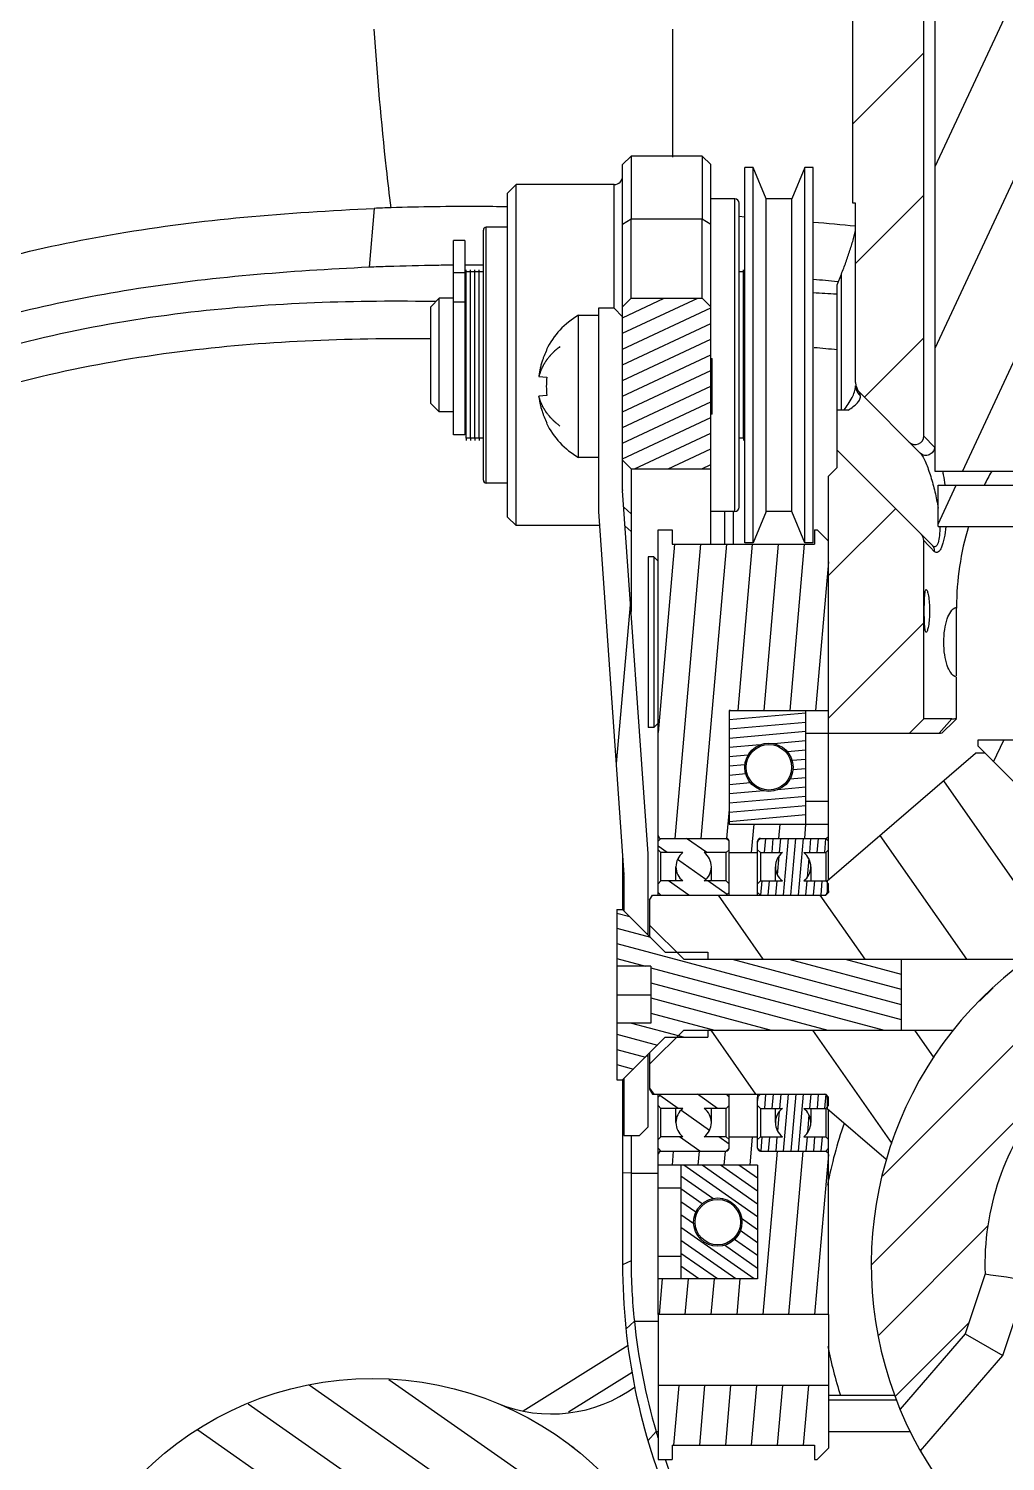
# Model space of a CAD drawing. Header units: millimetres. Extents: x 0 to 841, y 0 to 594.
# Drawn here: x 411.5 to 428.69, y 268.6 to 293.8 of the extents above; entities that cross this region are included whole.
import ezdxf

# ---------------------------------------------------------------- set-up
doc = ezdxf.new("R2010")
doc.units = ezdxf.units.MM
doc.header["$LTSCALE"] = 46.255
doc.layers.get('0').update_dxf_attribs({"linetype": 'CONTINUOUS'})
for name, color, linetype in [('APSF_BLANK_LAYER', 7, 'CONTINUOUS'), ('AXIS', 7, 'CONTINUOUS'), ('COSMETIC', 7, 'CONTINUOUS'), ('DCURVE', 7, 'CONTINUOUS')]:
    doc.layers.add(name, color=color, linetype=linetype)

msp = doc.modelspace()

# ---------------------------------------------------------------- linework, layer by layer
at = {"color": 2, "linetype": 'CONTINUOUS'}
for p, q in [((427.45, 288.174), (433.2, 300.504)), ((427.929, 286.005), (433.828, 298.655)), ((427.45, 291.371), (429.727, 296.255)), ((427.25, 293.374), (426, 292.124)), ((427.25, 290.867), (426.05, 289.667)), ((421.95, 288.713), (422.683, 289.055)), ((421.95, 288.438), (423.274, 289.055)), ((421.95, 288.162), (423.5, 288.885)), ((421.95, 287.886), (423.5, 288.609)), ((421.95, 287.611), (423.5, 288.333)), ((427.25, 288.359), (426.205, 287.314)), ((421.95, 287.335), (423.5, 288.058)), ((421.95, 287.059), (423.5, 287.782)), ((421.95, 286.784), (423.5, 287.507)), ((421.95, 286.508), (423.5, 287.231)), ((421.95, 286.233), (423.5, 286.955)), ((422.16, 286.055), (423.5, 286.68)), ((422.751, 286.055), (423.5, 286.404)), ((423.342, 286.055), (423.5, 286.129)), ((427.5, 285.083), (427.82, 285.77)), ((426.751, 285.353), (425.575, 284.176)), ((422.865, 284.73), (422.575, 281.415)), ((423.321, 284.73), (422.868, 279.555)), ((423.777, 284.73), (423.324, 279.555)), ((424.233, 284.73), (423.977, 281.805)), ((424.689, 284.73), (424.433, 281.805)), ((425.145, 284.73), (424.89, 281.805)), ((425.575, 284.421), (425.346, 281.805)), ((422.087, 283.729), (421.837, 280.87)), ((427.25, 283.344), (425.575, 281.669)), ((423.849, 281.805), (423.825, 281.803)), ((425.175, 281.758), (423.825, 281.64)), ((425.175, 281.595), (423.825, 281.477)), ((425.175, 281.432), (423.825, 281.314)), ((425.175, 281.269), (424.614, 281.22)), ((428.479, 280.901), (428.656, 281.28)), ((424.369, 281.199), (423.825, 281.151)), ((424.156, 281.017), (423.825, 280.988)), ((425.175, 281.106), (424.849, 281.078)), ((424.102, 280.85), (423.825, 280.825)), ((425.175, 280.943), (424.932, 280.922)), ((425.175, 280.78), (424.947, 280.761)), ((424.117, 280.688), (423.825, 280.662)), ((424.2, 280.532), (423.825, 280.499)), ((425.175, 280.618), (424.893, 280.593)), ((427.595, 280.569), (428.925, 278.67)), ((424.435, 280.39), (423.825, 280.336)), ((425.175, 280.292), (423.825, 280.174)), ((425.175, 280.455), (424.681, 280.411)), ((423.825, 280.061), (423.78, 279.554)), ((425.175, 280.129), (423.825, 280.011)), ((425.175, 279.966), (423.825, 279.848)), ((424.258, 279.805), (424.215, 279.305)), ((424.715, 279.805), (424.693, 279.555)), ((425.171, 279.805), (425.149, 279.555)), ((423.43, 279.305), (423.073, 279.555)), ((423.796, 279.534), (423.766, 279.555)), ((424.327, 279.507), (424.325, 279.485)), ((424.463, 279.555), (424.441, 279.305)), ((424.596, 279.555), (424.574, 279.305)), ((424.728, 279.555), (424.706, 279.305)), ((424.861, 279.555), (424.773, 278.555)), ((424.993, 279.555), (424.906, 278.555)), ((425.126, 279.555), (425.038, 278.555)), ((425.258, 279.555), (425.236, 279.305)), ((425.391, 279.555), (425.369, 279.305)), ((425.523, 279.555), (425.501, 279.305)), ((426.478, 279.605), (428.001, 277.43)), ((422.737, 279.305), (422.575, 279.419)), ((424.701, 279.242), (424.672, 278.912)), ((423.414, 278.831), (422.915, 279.181)), ((425.227, 279.198), (425.198, 278.868)), ((423.116, 278.555), (422.759, 278.805)), ((423.789, 278.569), (423.451, 278.805)), ((424.398, 278.805), (424.376, 278.555)), ((424.53, 278.805), (424.508, 278.555)), ((424.663, 278.805), (424.641, 278.555)), ((425.193, 278.805), (425.171, 278.555)), ((425.325, 278.805), (425.303, 278.555)), ((425.458, 278.805), (425.436, 278.555)), ((423.63, 278.555), (424.418, 277.43)), ((425.422, 278.555), (426.21, 277.43)), ((425.575, 278.629), (425.572, 278.603)), ((421.85, 278.24), (422.075, 278.18)), ((421.85, 277.974), (422.439, 277.816)), ((421.85, 277.707), (426.85, 276.367)), ((423.412, 277.555), (423.45, 277.545)), ((421.85, 277.441), (422.356, 277.305)), ((422.45, 277.28), (426.554, 276.18)), ((423.879, 277.43), (426.85, 276.634)), ((424.873, 277.43), (426.85, 276.9)), ((425.868, 277.43), (426.85, 277.167)), ((422.45, 277.013), (425.56, 276.18)), ((422.45, 276.747), (424.565, 276.18)), ((428.47, 276.928), (428.231, 276.689)), ((422.45, 276.48), (423.57, 276.18)), ((422.109, 276.305), (423.042, 276.055)), ((421.85, 276.108), (422.562, 275.917)), ((423.502, 276.18), (424.29, 275.055)), ((425.293, 276.18), (426.69, 274.186)), ((429.075, 276.166), (426.523, 273.615)), ((427.085, 276.18), (427.427, 275.692)), ((421.85, 275.842), (422.352, 275.707)), ((421.85, 275.575), (422.141, 275.497)), ((421.85, 275.308), (421.863, 275.305)), ((422.425, 275.16), (422.498, 275.055)), ((422.93, 274.805), (422.603, 275.034)), ((423.623, 274.805), (423.266, 275.055)), ((424.331, 275.011), (424.325, 274.942)), ((424.467, 275.055), (424.445, 274.805)), ((424.6, 275.055), (424.578, 274.805)), ((424.732, 275.055), (424.71, 274.805)), ((424.865, 275.055), (424.777, 274.055)), ((424.997, 275.055), (424.91, 274.055)), ((425.13, 275.055), (425.042, 274.055)), ((425.262, 275.055), (425.24, 274.805)), ((425.394, 275.055), (425.373, 274.805)), ((425.527, 275.053), (425.505, 274.805)), ((423.481, 274.419), (422.977, 274.772)), ((424.705, 274.748), (424.675, 274.407)), ((425.23, 274.692), (425.202, 274.374)), ((429.075, 274.8), (426.328, 272.053)), ((423.308, 274.055), (422.951, 274.305)), ((423.825, 274.178), (423.644, 274.305)), ((424.233, 274.305), (424.19, 273.805)), ((424.401, 274.305), (424.38, 274.055)), ((424.534, 274.305), (424.512, 274.055)), ((424.666, 274.305), (424.645, 274.055)), ((425.196, 274.305), (425.175, 274.055)), ((425.329, 274.305), (425.307, 274.055)), ((425.461, 274.305), (425.439, 274.055)), ((422.843, 274.055), (422.821, 273.805)), ((423.299, 274.055), (423.277, 273.805)), ((423.755, 274.055), (423.734, 273.805)), ((424.668, 274.055), (424.416, 271.18)), ((425.124, 274.055), (424.872, 271.18)), ((425.575, 273.994), (425.328, 271.18)), ((424.325, 272.896), (423.026, 273.805)), ((424.325, 273.122), (423.35, 273.805)), ((424.325, 273.349), (423.673, 273.805)), ((424.325, 273.575), (423.997, 273.805)), ((424.325, 273.802), (424.32, 273.805)), ((423.537, 273.221), (422.975, 273.615)), ((423.349, 273.126), (422.975, 273.388)), ((423.238, 272.977), (422.975, 273.161)), ((423.202, 272.776), (422.975, 272.935)), ((424.265, 271.805), (422.975, 272.708)), ((424.325, 272.669), (424.044, 272.866)), ((428.385, 272.745), (426.457, 270.816)), ((423.941, 271.805), (422.975, 272.482)), ((424.325, 272.216), (423.918, 272.501)), ((424.325, 272.443), (424.021, 272.655)), ((423.618, 271.805), (422.975, 272.255)), ((424.325, 271.99), (423.741, 272.398)), ((423.294, 271.805), (422.975, 272.029)), ((422.646, 271.805), (422.592, 271.18)), ((423.102, 271.805), (423.048, 271.18)), ((423.559, 271.805), (423.504, 271.18)), ((424.015, 271.805), (423.96, 271.18)), ((428.041, 271.034), (426.753, 269.746)), ((423.212, 265.188), (416.434, 269.934)), ((422.847, 266.524), (417.837, 270.031)), ((422.938, 269.93), (422.846, 268.88)), ((423.394, 269.93), (423.303, 268.88)), ((423.851, 269.93), (423.759, 268.88)), ((424.307, 269.93), (424.215, 268.88)), ((424.763, 269.93), (424.671, 268.88)), ((425.219, 269.93), (425.127, 268.88)), ((423.28, 264.06), (415.363, 269.603)), ((423.153, 263.068), (414.478, 269.143)), ((421.093, 268.832), (421.028, 268.878)), ((422.825, 268.631), (422.825, 268.63))]:
    msp.add_line(p, q, dxfattribs=at)
at = {"color": 7, "linetype": 'CONTINUOUS'}
for p, q in [((426, 290.725), (426, 297.655)), ((427.25, 286.631), (427.25, 297.855)), ((427.45, 286.005), (427.45, 297.73)), ((422.827, 293.789), (422.827, 291.539)), ((422.1, 291.555), (421.95, 291.405)), ((421.95, 291.405), (422.1, 291.555)), ((421.95, 285.685), (421.95, 291.405)), ((422.1, 291.555), (422.1, 290.446)), ((423.35, 291.555), (422.1, 291.555)), ((423.35, 291.555), (423.35, 290.446)), ((423.5, 291.405), (423.35, 291.555)), ((423.5, 291.405), (423.35, 291.555)), ((423.5, 284.73), (423.5, 291.405)), ((424.1, 284.755), (424.1, 291.355)), ((424.25, 291.355), (424.1, 291.355)), ((424.25, 284.755), (424.25, 291.355)), ((424.477, 290.805), (424.25, 291.355)), ((425.155, 291.355), (424.927, 290.805)), ((425.155, 284.755), (425.155, 291.355)), ((425.305, 291.355), (425.155, 291.355)), ((425.305, 284.755), (425.305, 291.355)), ((419.925, 290.905), (420.075, 291.055)), ((419.925, 285.205), (419.925, 290.905)), ((420.075, 285.055), (420.075, 291.055)), ((421.8, 291.055), (420.075, 291.055)), ((421.8, 288.88), (421.8, 291.055)), ((417.581, 290.636), (417.489, 289.6)), ((424.477, 285.305), (424.477, 290.805)), ((424.927, 290.805), (424.477, 290.805)), ((424.927, 285.305), (424.927, 290.805)), ((426.05, 290.725), (426, 290.725)), ((426.05, 287.572), (426.05, 290.725)), ((422.1, 290.446), (421.95, 290.351)), ((422.1, 289.055), (422.1, 290.446)), ((423.35, 290.446), (422.1, 290.446)), ((423.35, 289.055), (423.35, 290.446)), ((423.5, 290.351), (423.35, 290.446)), ((424, 290.496), (424.1, 290.489)), ((418.975, 286.655), (418.975, 290.072)), ((419.175, 290.072), (418.975, 290.072)), ((419.175, 290.072), (419.175, 286.655)), ((419.175, 289.501), (418.975, 289.501)), ((425.725, 289.29), (425.8, 289.479)), ((425.747, 289.344), (425.729, 289.346)), ((425.8, 287.087), (425.8, 289.479)), ((418.575, 288.905), (418.725, 289.055)), ((418.725, 287.055), (418.725, 289.055)), ((418.975, 289.055), (418.725, 289.055)), ((422.1, 289.055), (421.95, 288.905)), ((422.1, 289.055), (423.35, 289.055)), ((423.35, 289.055), (423.5, 288.905)), ((425.725, 286.077), (425.725, 289.29)), ((418.575, 287.205), (418.575, 288.905)), ((419.175, 288.986), (418.975, 288.986)), ((419.196, 288.984), (419.175, 288.985)), ((419.175, 288.98), (419.2, 288.98)), ((421.525, 288.88), (421.525, 285.314)), ((421.8, 288.88), (421.525, 288.88)), ((421.8, 288.88), (421.95, 288.73)), ((421.175, 286.255), (421.175, 288.755)), ((421.175, 288.755), (421.525, 288.755)), ((420.608, 288.152), (420.617, 288.148)), ((423.5, 287.993), (423.525, 287.993)), ((423.525, 287.018), (423.525, 287.993)), ((420.477, 287.68), (420.617, 287.666)), ((420.617, 287.344), (420.477, 287.33)), ((426.123, 287.396), (427.189, 286.329)), ((426.133, 287.345), (426.123, 287.396)), ((418.575, 287.205), (418.725, 287.055)), ((418.975, 287.055), (418.725, 287.055)), ((419.175, 287.13), (419.2, 287.13)), ((425.851, 287.087), (425.725, 287.087)), ((420.617, 286.862), (420.608, 286.858)), ((423.525, 287.018), (423.5, 287.018)), ((419.175, 286.655), (418.975, 286.655)), ((427.44, 286.435), (427.25, 286.631)), ((425.725, 286.38), (427.401, 284.703)), ((421.525, 286.255), (421.175, 286.255)), ((422.1, 286.055), (421.95, 286.205)), ((422.1, 286.055), (422.1, 283.547)), ((422.1, 286.055), (423.5, 286.055)), ((425.575, 285.927), (425.725, 286.077)), ((425.575, 278.827), (425.575, 285.927)), ((430, 286.005), (427.45, 286.005)), ((422.399, 279.285), (421.95, 285.675)), ((427.5, 285.04), (427.5, 285.77)), ((427.5, 285.77), (430, 285.77)), ((421.525, 285.303), (421.974, 278.914)), ((422.1, 285.265), (421.971, 285.383)), ((423.75, 284.73), (423.75, 285.305)), ((423.9, 284.73), (423.9, 285.305)), ((424.477, 285.305), (424.25, 284.755)), ((424.927, 285.305), (424.477, 285.305)), ((425.155, 284.755), (424.927, 285.305)), ((419.925, 285.205), (420.075, 285.055)), ((421.542, 285.055), (420.075, 285.055)), ((422.1, 284.953), (421.994, 285.046)), ((427.5, 285.04), (430, 285.04)), ((422.575, 278.555), (422.575, 284.98)), ((422.575, 284.98), (422.825, 284.98)), ((422.825, 284.98), (422.825, 284.73)), ((425.325, 284.98), (425.325, 284.73)), ((425.325, 284.98), (425.375, 284.98)), ((425.575, 284.78), (425.375, 284.98)), ((427.25, 281.655), (427.25, 284.792)), ((427.25, 284.792), (427.334, 284.706)), ((422.825, 284.73), (425.325, 284.73)), ((424.25, 284.755), (424.1, 284.755)), ((425.305, 284.755), (425.155, 284.755)), ((427.334, 284.706), (427.364, 284.675)), ((427.364, 284.675), (427.44, 284.597)), ((422.4, 284.505), (422.4, 281.505)), ((422.5, 284.505), (422.4, 284.505)), ((422.5, 284.505), (422.5, 281.505)), ((422.575, 284.43), (422.5, 284.505)), ((423.825, 281.805), (423.825, 279.805)), ((423.825, 281.805), (425.575, 281.805)), ((425.175, 279.805), (425.175, 281.805)), ((422.5, 281.505), (422.4, 281.505)), ((422.575, 281.58), (422.5, 281.505)), ((427.25, 281.655), (427, 281.405)), ((427.746, 281.655), (427.25, 281.655)), ((427.746, 281.655), (427.518, 281.405)), ((427.575, 281.41), (427.784, 281.617)), ((427.784, 281.617), (427.825, 281.657)), ((425.175, 281.405), (427.518, 281.405)), ((428.2, 281.28), (428.2, 281.18)), ((431.2, 281.28), (428.2, 281.28)), ((425.55, 278.805), (428.16, 281.055)), ((428.325, 281.055), (428.16, 281.055)), ((428.2, 281.18), (428.95, 280.43)), ((425.575, 280.205), (425.175, 280.205)), ((423.825, 279.805), (425.575, 279.805)), ((422.604, 279.555), (422.575, 279.605)), ((422.625, 279.555), (422.575, 279.505)), ((422.604, 279.555), (422.604, 279.534)), ((422.604, 279.555), (423.775, 279.555)), ((423.825, 279.505), (423.775, 279.555)), ((423.825, 278.555), (423.825, 279.505)), ((424.375, 279.555), (424.325, 279.505)), ((424.325, 278.555), (424.325, 279.505)), ((424.375, 279.555), (425.525, 279.555)), ((425.525, 279.555), (425.575, 279.584)), ((425.525, 279.555), (425.575, 279.505)), ((421.95, 279.264), (421.95, 278.305)), ((422.4, 277.855), (422.4, 279.275)), ((422.575, 279.355), (422.625, 279.305)), ((422.625, 278.805), (422.625, 279.305)), ((423.012, 279.305), (422.625, 279.305)), ((423.775, 279.305), (423.387, 279.305)), ((423.825, 279.355), (423.775, 279.305)), ((423.775, 278.805), (423.775, 279.305)), ((423.825, 279.305), (424.325, 279.305)), ((424.325, 279.355), (424.375, 279.305)), ((424.375, 279.305), (424.375, 278.805)), ((424.375, 279.305), (424.762, 279.305)), ((425.137, 279.305), (425.525, 279.305)), ((425.575, 279.355), (425.525, 279.305)), ((425.525, 279.305), (425.525, 278.805)), ((422.887, 278.805), (422.887, 279.055)), ((423.512, 278.805), (423.512, 279.055)), ((424.637, 279.055), (424.637, 278.805)), ((425.262, 279.055), (425.262, 278.805)), ((421.975, 278.903), (421.975, 278.28)), ((422.625, 278.805), (422.575, 278.755)), ((423.012, 278.805), (422.625, 278.805)), ((423.775, 278.805), (423.387, 278.805)), ((423.775, 278.805), (423.825, 278.755)), ((424.375, 278.805), (424.325, 278.755)), ((424.375, 278.805), (424.762, 278.805)), ((425.137, 278.805), (425.525, 278.805)), ((425.525, 278.805), (425.575, 278.755)), ((425.55, 278.805), (425.55, 278.605)), ((425.575, 278.605), (425.575, 278.755)), ((422.425, 278.468), (422.475, 278.555)), ((422.425, 278.468), (422.425, 277.83)), ((422.475, 278.555), (425.525, 278.555)), ((422.575, 278.605), (422.625, 278.555)), ((423.825, 278.605), (423.775, 278.555)), ((424.325, 278.605), (424.375, 278.555)), ((425.575, 278.605), (425.525, 278.555)), ((421.85, 278.305), (421.85, 275.305)), ((421.85, 278.305), (421.95, 278.305)), ((421.95, 278.305), (422.7, 277.555)), ((422.425, 278.03), (423.025, 277.43)), ((422.375, 277.88), (422.4, 277.88)), ((422.7, 277.555), (423.45, 277.555)), ((423.45, 277.555), (423.45, 277.43)), ((422.45, 277.305), (421.85, 277.305)), ((422.45, 277.305), (422.45, 276.305)), ((423.025, 277.43), (428.925, 277.43)), ((426.85, 277.43), (426.85, 276.18)), ((421.85, 276.805), (422.45, 276.805)), ((422.45, 276.305), (421.85, 276.305)), ((421.95, 275.305), (422.7, 276.055)), ((422.425, 275.58), (423.025, 276.18)), ((422.7, 276.055), (423.45, 276.055)), ((423.025, 276.18), (427.766, 276.18)), ((423.45, 276.18), (423.45, 276.055)), ((422.375, 275.73), (422.4, 275.73)), ((422.4, 274.48), (422.4, 275.755)), ((422.425, 275.78), (422.425, 275.142)), ((421.85, 275.305), (421.95, 275.305)), ((421.95, 275.305), (421.95, 272.055)), ((421.975, 275.33), (421.975, 274.33)), ((422.425, 275.142), (422.475, 275.055)), ((422.475, 275.055), (425.525, 275.055)), ((422.575, 271.18), (422.575, 275.055)), ((422.575, 275.005), (422.625, 275.055)), ((423.825, 275.005), (423.775, 275.055)), ((423.825, 274.105), (423.825, 275.055)), ((424.325, 275.055), (424.325, 275.011)), ((424.325, 275.005), (424.375, 275.055)), ((424.325, 274.105), (424.325, 275.005)), ((425.575, 275.005), (425.525, 275.055)), ((425.55, 275.005), (425.55, 274.805)), ((425.575, 274.855), (425.575, 275.005)), ((422.625, 274.805), (422.575, 274.855)), ((422.625, 274.305), (422.625, 274.805)), ((423.012, 274.805), (422.625, 274.805)), ((422.887, 274.555), (422.887, 274.805)), ((423.775, 274.805), (423.387, 274.805)), ((423.512, 274.555), (423.512, 274.805)), ((423.775, 274.805), (423.825, 274.855)), ((423.775, 274.305), (423.775, 274.805)), ((424.375, 274.805), (424.325, 274.855)), ((424.375, 274.805), (424.375, 274.305)), ((424.375, 274.805), (424.762, 274.805)), ((424.637, 274.805), (424.637, 274.555)), ((425.137, 274.805), (425.525, 274.805)), ((425.262, 274.805), (425.262, 274.555)), ((425.525, 274.805), (425.575, 274.855)), ((425.525, 274.805), (425.525, 274.305)), ((425.55, 274.805), (426.589, 273.909)), ((425.575, 271.18), (425.575, 274.783)), ((422.25, 274.33), (422.4, 274.48)), ((421.975, 274.33), (422.25, 274.33)), ((422.1, 274.33), (422.1, 272.126)), ((422.575, 274.255), (422.625, 274.305)), ((423.012, 274.305), (422.625, 274.305)), ((423.775, 274.305), (423.387, 274.305)), ((423.825, 274.255), (423.775, 274.305)), ((423.825, 274.305), (424.325, 274.305)), ((424.325, 274.255), (424.375, 274.305)), ((424.375, 274.305), (424.762, 274.305)), ((425.137, 274.305), (425.525, 274.305)), ((425.575, 274.255), (425.525, 274.305)), ((422.625, 274.055), (422.575, 274.105)), ((422.604, 274.055), (422.575, 274.005)), ((422.604, 274.076), (422.604, 274.055)), ((422.604, 274.055), (423.775, 274.055)), ((423.825, 274.105), (423.775, 274.055)), ((424.375, 274.055), (424.325, 274.105)), ((424.375, 274.055), (425.525, 274.055)), ((425.525, 274.055), (425.575, 274.105)), ((425.525, 274.055), (425.575, 274.026)), ((424.325, 273.805), (422.575, 273.805)), ((422.975, 273.805), (422.975, 271.805)), ((424.325, 273.805), (424.325, 271.805)), ((422.1, 273.666), (421.95, 273.672)), ((422.1, 273.666), (422.575, 273.666)), ((422.575, 273.405), (422.975, 273.405)), ((422.575, 272.205), (422.975, 272.205)), ((422.1, 272.126), (421.95, 272.055)), ((424.325, 271.805), (422.575, 271.805)), ((428.327, 271.894), (427.975, 270.837)), ((428.64, 270.459), (429.084, 271.791)), ((425.575, 271.18), (422.575, 271.18)), ((422.157, 271.063), (422.008, 270.923)), ((422.157, 271.063), (422.575, 271.063)), ((427.975, 270.837), (426.832, 269.512)), ((427.975, 270.837), (428.64, 270.459)), ((420.201, 269.487), (422.046, 270.638)), ((427.191, 268.78), (428.64, 270.459)), ((422.117, 270.159), (420.997, 269.461)), ((422.575, 269.93), (422.575, 268.63)), ((425.575, 269.93), (422.575, 269.93)), ((425.575, 269.93), (425.575, 268.83)), ((426.737, 269.757), (425.575, 269.757)), ((426.768, 269.672), (425.575, 269.672)), ((422.539, 269.123), (422.395, 268.956)), ((422.539, 269.123), (422.575, 269.123)), ((425.575, 269.123), (427.009, 269.123)), ((422.825, 268.88), (422.825, 268.63)), ((422.825, 268.88), (425.325, 268.88)), ((425.325, 268.88), (425.325, 268.63)), ((425.575, 268.83), (425.375, 268.63)), ((422.575, 268.63), (422.825, 268.63)), ((425.325, 268.63), (425.375, 268.63))]:
    msp.add_line(p, q, dxfattribs=at)
for centre, radius in [((424.525, 280.805), 0.425), ((424.525, 280.805), 0.4), ((423.625, 272.805), 0.425), ((423.625, 272.805), 0.4), ((417.55, 264.305), 5.75)]:
    msp.add_circle(centre, radius, dxfattribs=at)
for centre, radius, start, end in [((421.8, 291.205), 0.15, 270, 360), ((418.4, 272.832), 17.823, 91.681, 92.6365), ((417.655, 203.655), 87.072, 84.46725, 84.95913), ((418.463, 268.964), 20.659, 91.7928, 92.7004), ((419.442, 247.078), 42.561, 89.9223, 90.3599), ((418.312, 209.802), 79.889, 84.67273, 84.97723), ((421.465, 220.595), 68.662, 86.45167, 86.79339), ((417.952, 245.946), 43.056, 89.0533, 89.1693), ((421.902, 287.505), 1.446, 120.1885, 153.443), ((421.917, 287.506), 1.45, 158.246, 160.4228), ((421.916, 287.506), 1.45, 153.6981, 158.2459), ((419.302, 221.504), 66.952, 84.49089, 84.84299), ((421.919, 287.505), 1.452, 168.3934, 169.7704), ((421.919, 287.505), 1.452, 167.1503, 168.3933), ((421.918, 287.505), 1.452, 165.9344, 167.1503), ((421.918, 287.505), 1.452, 164.4592, 165.9343), ((421.918, 287.505), 1.451, 161.5333, 164.4592), ((421.917, 287.505), 1.451, 160.4229, 161.5332), ((421.919, 287.505), 1.453, 170.7532, 173.0911), ((421.919, 287.505), 1.452, 169.7703, 170.7531), ((422.163, 287.505), 1.555, 174.0645, 185.9355), ((426.3, 287.572), 0.25, 180, 225), ((421.919, 287.505), 1.453, 186.909, 189.2467), ((426.281, 287.53), 0.236, 220.666, 231.363), ((421.919, 287.505), 1.452, 189.2469, 191.6066), ((421.919, 287.505), 1.452, 191.6067, 192.8497), ((421.918, 287.505), 1.452, 192.8497, 194.0656), ((421.918, 287.505), 1.452, 194.0657, 195.5408), ((421.918, 287.505), 1.451, 195.5408, 196.6998), ((421.918, 287.505), 1.451, 196.6999, 198.4668), ((421.917, 287.505), 1.451, 198.4668, 199.5771), ((425.998, 256.859), 30.228, 90.1509, 90.2792), ((421.917, 287.504), 1.45, 199.5772, 201.754), ((421.916, 287.504), 1.45, 201.7541, 206.3019), ((421.902, 287.505), 1.446, 206.557, 239.8115), ((427.1, 286.631), 0.15, 224.9993, 0.0005), ((422.1, 285.685), 0.15, 180, 184.022), ((421.675, 285.314), 0.15, 180, 184.022), ((427.1, 284.792), 0.15, 0.0005, 45.0007), ((427.745, 282.003), 0.348, 270.1182, 276.4822), ((427.739, 282.059), 0.404, 276.4884, 282.2328), ((423.775, 279.505), 0.05, 0, 90), ((424.375, 279.505), 0.05, 90, 180), ((422.25, 279.275), 0.15, 0, 4.022), ((423.2, 279.055), 0.312, 126.8699, 233.1301), ((423.2, 279.055), 0.312, 306.8699, 53.1301), ((424.95, 279.055), 0.312, 126.8699, 233.1301), ((424.95, 279.055), 0.312, 306.8699, 53.1301), ((421.825, 278.903), 0.15, 0, 4.022), ((425.5, 278.605), 0.05, 270, 360), ((432.95, 272.055), 6.625, 125.7963, 54.2037), ((425.5, 275.005), 0.05, 0, 90), ((432.95, 272.055), 4.625, 140.0753, 182), ((423.2, 274.555), 0.312, 126.8699, 233.1301), ((423.2, 274.555), 0.312, 306.8699, 53.1301), ((424.95, 274.555), 0.312, 126.8699, 233.1301), ((424.95, 274.555), 0.312, 306.8699, 53.1301), ((432.95, 272.055), 7.525, 160.7167, 169.2612), ((423.775, 274.105), 0.05, 270, 360), ((424.375, 274.105), 0.05, 180, 270), ((432.95, 272.055), 11, 180, 203.1727), ((431.944, 272.126), 9.844, 180, 186.1989), ((435.12, 318.895), 47.49, 261.7769, 262.6977), ((432.951, 272.18), 10.851, 185.905, 196.3636), ((432.95, 272.055), 7.525, 191.0234, 197.7867), ((420.7, 271.93), 2.5, 247.5488, 306.0638), ((434.009, 272.577), 11.979, 196.7615, 197.345)]:
    msp.add_arc(centre, radius, start, end, dxfattribs=at)
for points, knots in [([(417.877, 290.648), (417.848, 290.876), (417.725, 291.92), (417.637, 292.968), (417.582, 293.787)], [0, 0, 0, 0, 0.218944, 1, 1, 1, 1]), ([(403.734, 286.453), (404.489, 286.889), (405.706, 287.603), (407.498, 288.518), (409.158, 289.213), (411.038, 289.797), (413.104, 290.229), (415.307, 290.507), (416.815, 290.599), (417.581, 290.635)], [0, 0, 0, 0, 0.178492, 0.288715, 0.411546, 0.546168, 0.690924, 0.843079, 1, 1, 1, 1]), ([(419.925, 290.662), (419.755, 290.665), (419.072, 290.674), (418.39, 290.662), (417.878, 290.647)], [0, 0, 0, 0, 0.248953, 1, 1, 1, 1]), ([(425.8, 289.479), (425.827, 289.549), (425.88, 289.688), (425.94, 289.864), (425.984, 290.002), (426.014, 290.103), (426.037, 290.195), (426.05, 290.255), (426.05, 290.283)], [0, 0, 0, 0, 0.266943, 0.530389, 0.659319, 0.784665, 0.902823, 1, 1, 1, 1]), ([(417.489, 289.6), (416.088, 289.533), (413.408, 289.325), (409.716, 288.455), (406.744, 287.134), (404.769, 285.951), (403.497, 285.171), (402.77, 284.738), (402.184, 284.411), (401.721, 284.177), (401.368, 284.019), (401.11, 283.918), (400.936, 283.853), (400.846, 283.817), (400.816, 283.797)], [0, 0, 0, 0, 0.235005, 0.449493, 0.632, 0.777441, 0.83505, 0.88202, 0.91912, 0.947603, 0.96881, 0.983938, 0.994039, 1, 1, 1, 1]), ([(418.975, 289.637), (418.877, 289.636), (418.491, 289.63), (418.105, 289.622), (417.816, 289.613)], [0, 0, 0, 0, 0.252172, 1, 1, 1, 1]), ([(418.577, 288.997), (417.122, 289.018), (414.11, 288.914), (411.144, 288.271), (409.68, 287.758)], [0, 0, 0, 0, 0.483829, 1, 1, 1, 1]), ([(418.574, 288.342), (417.102, 288.353), (414.067, 288.241), (411.082, 287.576), (409.617, 287.053)], [0, 0, 0, 0, 0.486264, 1, 1, 1, 1]), ([(425.851, 287.087), (425.899, 287.158), (425.985, 287.288), (426.05, 287.44), (426.05, 287.512)], [0, 0, 0, 0, 0.548581, 1, 1, 1, 1]), ([(425.918, 287.087), (425.949, 287.107), (426.007, 287.147), (426.08, 287.209), (426.131, 287.273), (426.137, 287.324), (426.133, 287.345)], [0, 0, 0, 0, 0.31855, 0.595245, 0.81662, 1, 1, 1, 1]), ([(427.44, 286.435), (427.438, 286.407), (427.417, 286.35), (427.348, 286.295), (427.261, 286.283), (427.208, 286.31), (427.189, 286.329)], [0, 0, 0, 0, 0.253117, 0.509101, 0.758669, 1, 1, 1, 1]), ([(427.189, 286.329), (427.209, 286.31), (427.242, 286.253), (427.287, 286.158), (427.331, 286.044), (427.388, 285.874), (427.449, 285.647), (427.486, 285.459), (427.501, 285.362)], [0, 0, 0, 0, 0.081675, 0.188791, 0.309929, 0.439564, 0.714062, 1, 1, 1, 1]), ([(427.582, 286.006), (427.586, 285.987), (427.6, 285.909), (427.612, 285.831), (427.619, 285.771)], [0, 0, 0, 0, 0.243153, 1, 1, 1, 1]), ([(427.53, 285.039), (427.531, 284.987), (427.529, 284.89), (427.512, 284.777), (427.484, 284.712), (427.459, 284.683), (427.425, 284.682), (427.409, 284.695), (427.401, 284.703)], [0, 0, 0, 0, 0.367021, 0.674172, 0.785462, 0.863354, 0.925274, 1, 1, 1, 1]), ([(427.637, 285.04), (427.631, 284.972), (427.618, 284.874), (427.589, 284.753), (427.564, 284.679), (427.536, 284.623), (427.506, 284.586), (427.467, 284.575), (427.448, 284.589), (427.44, 284.597)], [0, 0, 0, 0, 0.372294, 0.539333, 0.684336, 0.799632, 0.881617, 0.939361, 1, 1, 1, 1]), ([(427.44, 284.597), (427.441, 284.616), (427.436, 284.656), (427.415, 284.689), (427.401, 284.703)], [0, 0, 0, 0, 0.50498, 1, 1, 1, 1]), ([(422.703, 268.619), (422.737, 268.525), (422.845, 268.231), (422.967, 267.941), (423.056, 267.747)], [0, 0, 0, 0, 0.317932, 1, 1, 1, 1])]:
    msp.add_open_spline(points, degree=3, knots=knots, dxfattribs=at)
for points in [[(426.05, 287.512), (426.05, 287.491), (426.053, 287.47), (426.059, 287.45)], [(426.059, 287.45), (426.068, 287.423), (426.083, 287.397), (426.101, 287.376)], [(427.44, 286.435), (427.444, 286.432), (427.447, 286.428), (427.45, 286.424)], [(427.518, 281.405), (427.537, 281.405), (427.556, 281.407), (427.575, 281.41)]]:
    msp.add_open_spline(points, degree=3, dxfattribs=at)
at = {"layer": 'APSF_BLANK_LAYER', "color": 7, "linetype": 'CONTINUOUS'}
for p, q in [((423.925, 290.805), (423.5, 290.805)), ((423.925, 285.305), (423.925, 290.805)), ((424, 285.38), (424, 290.73)), ((419.5, 285.855), (419.5, 290.255)), ((419.55, 285.805), (419.55, 290.305)), ((419.925, 290.305), (419.55, 290.305)), ((419.925, 285.805), (419.55, 285.805)), ((423.925, 285.305), (423.5, 285.305))]:
    msp.add_line(p, q, dxfattribs=at)
for centre, radius, start, end in [((423.925, 290.73), 0.075, 0, 90), ((419.55, 290.255), 0.05, 90, 180), ((419.55, 285.855), 0.05, 180, 270), ((423.925, 285.38), 0.075, 270, 360)]:
    msp.add_arc(centre, radius, start, end, dxfattribs=at)
at = {"layer": 'AXIS', "color": 7, "linetype": 'CONTINUOUS'}
for p, q in [((419.2, 286.593), (419.2, 289.518)), ((419.5, 289.518), (419.2, 289.518)), ((419.275, 286.593), (419.275, 289.518)), ((419.35, 286.593), (419.35, 289.518)), ((419.425, 286.593), (419.425, 289.518)), ((424.1, 289.518), (424, 289.518)), ((424.075, 286.593), (424.075, 289.518)), ((419.5, 286.593), (419.2, 286.593)), ((424.1, 286.593), (424, 286.593)), ((427.825, 282.413), (427.825, 283.605)), ((427.825, 281.664), (427.825, 282.389)), ((422.575, 271.18), (422.575, 269.93)), ((425.575, 271.18), (425.575, 269.93))]:
    msp.add_line(p, q, dxfattribs=at)
for start, end in [(151.3219, 154.3329), (163.3126, 179.8155), (179.8175, 180)]:
    msp.add_arc((432.825, 283.605), 5, start, end, dxfattribs=at)
for points, knots in [([(427.259, 283.555), (427.259, 283.603), (427.26, 283.692), (427.264, 283.807), (427.272, 283.883), (427.281, 283.919), (427.289, 283.93), (427.293, 283.93)], [0, 0, 0, 0, 0.377465, 0.697253, 0.911907, 0.970778, 1, 1, 1, 1]), ([(427.293, 283.93), (427.297, 283.93), (427.306, 283.919), (427.314, 283.898), (427.324, 283.863), (427.337, 283.796), (427.349, 283.692), (427.352, 283.603), (427.352, 283.555)], [0, 0, 0, 0, 0.030924, 0.091803, 0.184886, 0.307812, 0.625535, 1, 1, 1, 1]), ([(427.293, 283.18), (427.289, 283.18), (427.281, 283.191), (427.272, 283.227), (427.264, 283.303), (427.26, 283.418), (427.259, 283.507), (427.259, 283.555)], [0, 0, 0, 0, 0.029222, 0.088088, 0.302739, 0.622529, 1, 1, 1, 1]), ([(427.352, 283.555), (427.352, 283.507), (427.349, 283.418), (427.337, 283.314), (427.324, 283.247), (427.314, 283.212), (427.306, 283.191), (427.297, 283.18), (427.293, 283.18)], [0, 0, 0, 0, 0.37446, 0.692178, 0.815104, 0.908193, 0.969076, 1, 1, 1, 1]), ([(427.603, 283.005), (427.603, 283.079), (427.612, 283.22), (427.657, 283.436), (427.743, 283.592), (427.825, 283.621)], [0, 0, 0, 0, 0.328539, 0.616733, 1, 1, 1, 1]), ([(427.825, 282.389), (427.743, 282.418), (427.657, 282.574), (427.612, 282.79), (427.603, 282.931), (427.603, 283.005)], [0, 0, 0, 0, 0.383282, 0.671462, 1, 1, 1, 1])]:
    msp.add_open_spline(points, degree=3, knots=knots, dxfattribs=at)
at = {"layer": 'COSMETIC', "color": 7, "linetype": 'CONTINUOUS'}
for points in [[(420.848, 288.205), (420.837, 288.196), (420.82, 288.182), (420.801, 288.166), (420.79, 288.157), (420.781, 288.15), (420.773, 288.143), (420.767, 288.138), (420.763, 288.135), (420.761, 288.133), (420.759, 288.131), (420.756, 288.129), (420.753, 288.125), (420.748, 288.12), (420.741, 288.114), (420.731, 288.104), (420.719, 288.091), (420.706, 288.078), (420.696, 288.068), (420.69, 288.061), (420.684, 288.056), (420.681, 288.053), (420.679, 288.051), (420.678, 288.05), (420.677, 288.048), (420.675, 288.047), (420.672, 288.042), (420.667, 288.036), (420.661, 288.028), (420.654, 288.02), (420.646, 288.009), (420.637, 287.998), (420.628, 287.987), (420.623, 287.981), (420.619, 287.975), (420.615, 287.971), (420.613, 287.968), (420.61, 287.965), (420.609, 287.963), (420.607, 287.961), (420.606, 287.958), (420.603, 287.954), (420.601, 287.95), (420.597, 287.944), (420.593, 287.937), (420.586, 287.926), (420.578, 287.914), (420.571, 287.903), (420.566, 287.894), (420.561, 287.886), (420.557, 287.879), (420.554, 287.875), (420.553, 287.873), (420.552, 287.872), (420.551, 287.87), (420.55, 287.868), (420.548, 287.864), (420.546, 287.859), (420.542, 287.851), (420.537, 287.84), (420.53, 287.826), (420.524, 287.811), (420.518, 287.8), (420.515, 287.793), (420.512, 287.787), (420.511, 287.784), (420.509, 287.781), (420.509, 287.78), (420.508, 287.778), (420.508, 287.776), (420.506, 287.771), (420.504, 287.764), (420.501, 287.755), (420.498, 287.746), (420.494, 287.733), (420.487, 287.711), (420.481, 287.692), (420.477, 287.68)], [(420.848, 286.805), (420.837, 286.814), (420.82, 286.828), (420.801, 286.844), (420.79, 286.853), (420.781, 286.86), (420.773, 286.867), (420.767, 286.872), (420.763, 286.875), (420.761, 286.877), (420.759, 286.879), (420.756, 286.881), (420.753, 286.885), (420.748, 286.89), (420.741, 286.896), (420.731, 286.906), (420.719, 286.919), (420.706, 286.932), (420.696, 286.942), (420.69, 286.949), (420.684, 286.954), (420.681, 286.957), (420.679, 286.959), (420.678, 286.96), (420.677, 286.962), (420.675, 286.963), (420.672, 286.968), (420.667, 286.974), (420.661, 286.982), (420.654, 286.99), (420.646, 287.001), (420.637, 287.012), (420.628, 287.023), (420.623, 287.029), (420.619, 287.035), (420.615, 287.039), (420.613, 287.042), (420.61, 287.045), (420.609, 287.047), (420.607, 287.049), (420.606, 287.052), (420.603, 287.056), (420.601, 287.06), (420.597, 287.066), (420.593, 287.073), (420.586, 287.084), (420.578, 287.096), (420.571, 287.107), (420.566, 287.116), (420.561, 287.124), (420.557, 287.131), (420.554, 287.135), (420.553, 287.137), (420.552, 287.138), (420.551, 287.14), (420.55, 287.142), (420.548, 287.146), (420.546, 287.151), (420.542, 287.159), (420.537, 287.17), (420.53, 287.184), (420.524, 287.199), (420.518, 287.21), (420.515, 287.217), (420.512, 287.223), (420.511, 287.226), (420.509, 287.229), (420.509, 287.23), (420.508, 287.232), (420.508, 287.234), (420.506, 287.239), (420.504, 287.246), (420.501, 287.255), (420.498, 287.264), (420.494, 287.277), (420.487, 287.299), (420.481, 287.318), (420.477, 287.33)]]:
    msp.add_open_spline(points, degree=3, knots=[0, 0, 0, 0, 0.0625, 0.09375, 0.109375, 0.125, 0.140625, 0.15625, 0.160156, 0.164062, 0.167969, 0.171875, 0.179688, 0.1875, 0.203125, 0.21875, 0.25, 0.28125, 0.296875, 0.3125, 0.320312, 0.328125, 0.332031, 0.333984, 0.335938, 0.339844, 0.34375, 0.359375, 0.375, 0.390625, 0.40625, 0.4375, 0.453125, 0.46875, 0.476562, 0.484375, 0.492188, 0.496094, 0.5, 0.503906, 0.507812, 0.515625, 0.523438, 0.53125, 0.546875, 0.5625, 0.59375, 0.609375, 0.625, 0.640625, 0.65625, 0.660156, 0.664062, 0.666016, 0.667969, 0.671875, 0.679688, 0.6875, 0.703125, 0.71875, 0.75, 0.78125, 0.796875, 0.8125, 0.820312, 0.828125, 0.832031, 0.833984, 0.835938, 0.839844, 0.84375, 0.859375, 0.875, 0.890625, 0.90625, 0.9375, 1, 1, 1, 1], dxfattribs=at)
at = {"layer": 'DCURVE', "color": 4, "linetype": 'CONTINUOUS'}
for p, q in [((419.2, 289.518), (419.2, 289.555)), ((419.275, 289.518), (419.275, 289.555)), ((419.35, 289.518), (419.35, 289.555)), ((419.425, 289.518), (419.425, 289.555)), ((424.075, 289.518), (424.075, 289.555)), ((419.2, 286.592), (419.2, 289.518)), ((419.275, 286.592), (419.275, 289.518)), ((419.35, 286.592), (419.35, 289.518)), ((419.425, 286.592), (419.425, 289.518)), ((424.075, 286.592), (424.075, 289.518)), ((419.2, 286.592), (419.2, 286.555)), ((419.275, 286.592), (419.275, 286.555)), ((419.35, 286.592), (419.35, 286.555)), ((419.425, 286.592), (419.425, 286.555)), ((424.075, 286.592), (424.075, 286.555))]:
    msp.add_line(p, q, dxfattribs=at)

doc.saveas('drawing.dxf')
